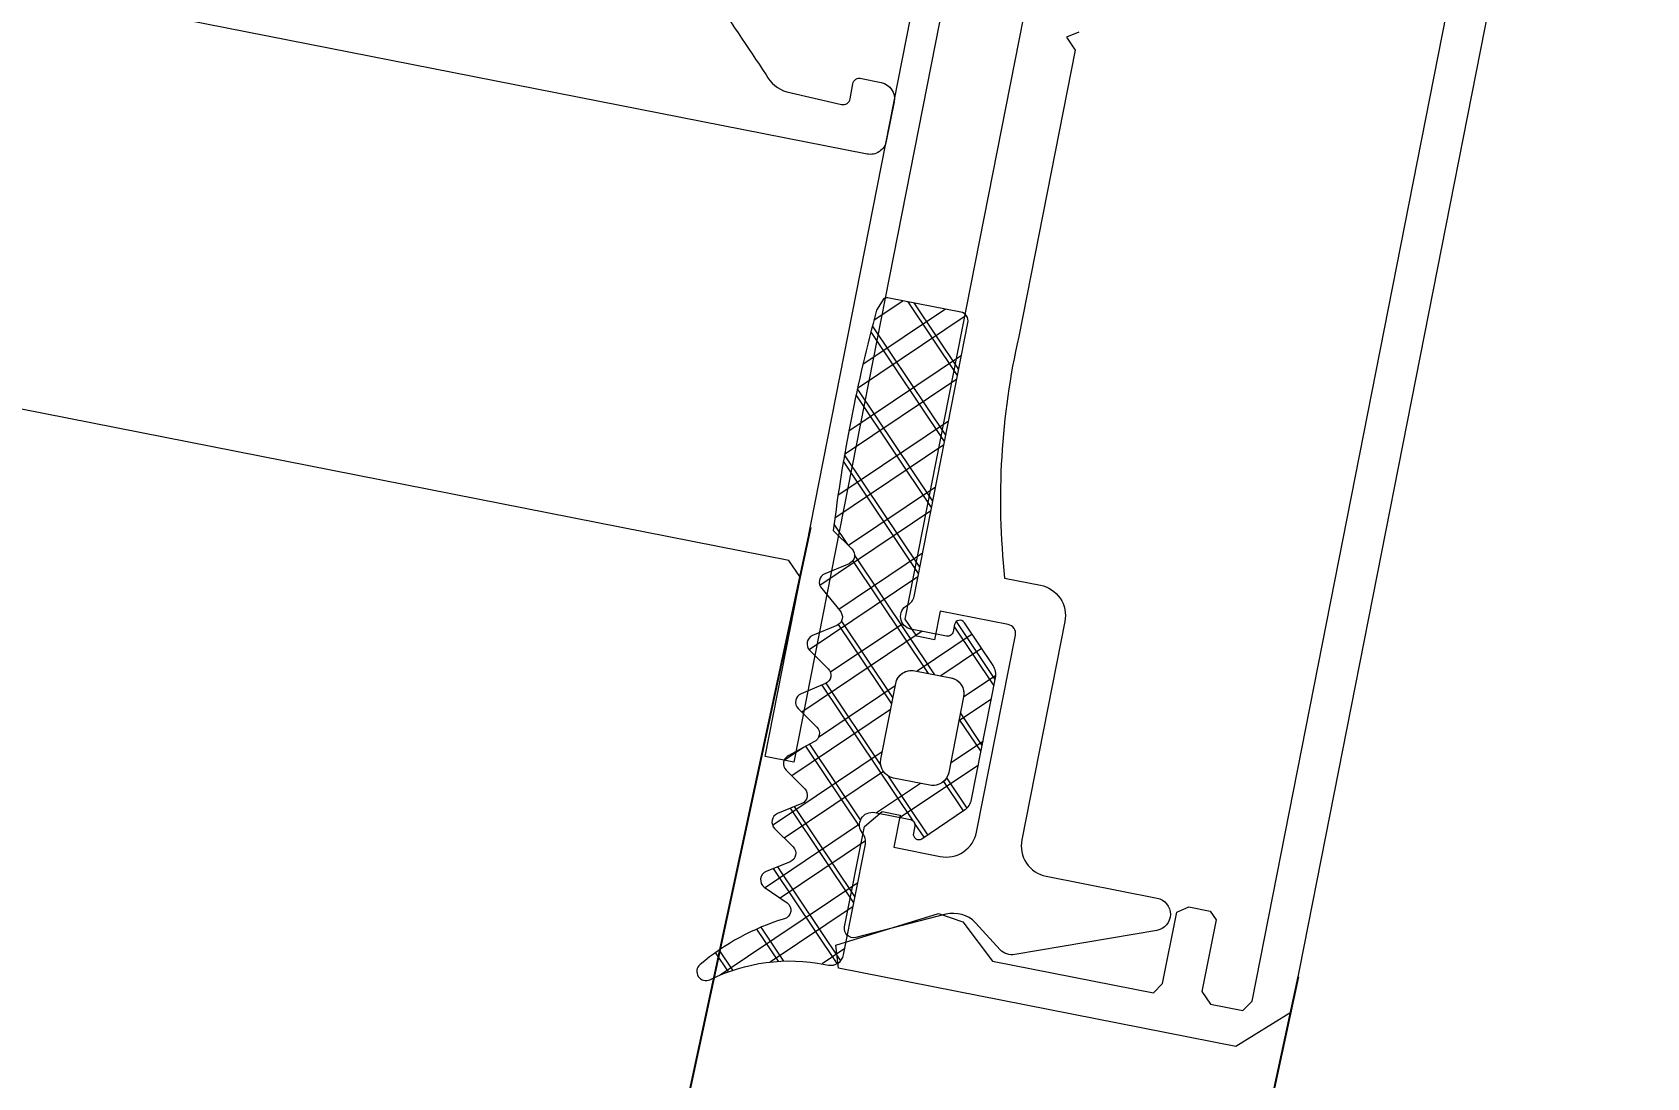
# Model space of a CAD drawing. Header units: millimetres. Extents: x -455656 to 9247092, y 0 to 412358.
# Drawn here: x -187573.6 to -187519.7, y 362430.7 to 362465.6 of the extents above; entities that cross this region are included whole.
import ezdxf
from ezdxf import colors
from ezdxf.entities.mleader import LeaderData, LeaderLine
from ezdxf.enums import TextEntityAlignment as Align
from ezdxf.math import Vec2, Vec3

# ---------------------------------------------------------------- set-up
doc = ezdxf.new("R2018")
doc.units = ezdxf.units.MM
doc.header["$MEASUREMENT"] = 0
doc.layers.get('0').update_dxf_attribs({"color": 250, "lineweight": 9})
doc.layers.add('АР_Названия помещений', color=124, linetype='Continuous', lineweight=5, plot=False)
for name, color, linetype, lineweight in [('АР_Номер помещения', 1, 'Continuous', 25), ('АР_Перегородки витражные', 152, 'Continuous', 13), ('АР_Помещения_площадь', 19, 'Continuous', 9), ('подлога', 250, 'Continuous', 9)]:
    doc.layers.add(name, color=color, linetype=linetype, lineweight=lineweight)
doc.layers.add('Тонкая', color=7, linetype='Continuous')
doc.styles.add('ISOCPEUR', font='isocpeur.ttf', dxfattribs={"width": 0.7})
doc.styles.get("Standard").update_dxf_attribs({"font": 'isocpeur.ttf'})

# ---------------------------------------------------------------- blocks, each defined once
blk = doc.blocks.new('*U46')
at = {"color": 7, "style": 'ISOCPEUR', "width": 0.7, "flags": 1}
blk.add_attdef('КАТЕГОРИЯ', (-499.1655280450395, -2092.186355050572), '', height=250, dxfattribs=at)
at = {"layer": 'АР_Номер помещения', "color": 7, "style": 'ISOCPEUR', "width": 0.7}
blk.add_attdef('НОМЕР_ПОМЕЩЕНИЯ', text='', height=300, dxfattribs=at).set_placement((1863.988617927502, -1562.210453371982), align=Align.MIDDLE_CENTER)
at = {"layer": 'АР_Помещения_площадь', "color": 7, "lineweight": 30, "width": 0.7, "flags": 104}
blk.add_attdef('ИМЯ_ПОМЕЩЕНИЯ', text='', height=100, dxfattribs=at).set_placement((157.6277002443094, 1217.141369806137), align=Align.MIDDLE_CENTER)
at = {"layer": 'АР_Помещения_площадь', "color": 7, "style": 'ISOCPEUR', "width": 0.7}
blk.add_attdef('ПЛОЩАДЬ_ПОМЕЩЕНИЯ', text='', height=200, dxfattribs=at).set_placement((747.4255466155696, -1961.323345677914), align=Align.MIDDLE_RIGHT)
blk = doc.blocks.new('*U47')
at = {"color": 7, "style": 'ISOCPEUR', "width": 0.7, "flags": 1}
blk.add_attdef('КАТЕГОРИЯ', (-499.1655280450395, -2092.186355050572), '', height=250, dxfattribs=at)
at = {"layer": 'АР_Номер помещения', "color": 7, "style": 'ISOCPEUR', "width": 0.7}
blk.add_attdef('НОМЕР_ПОМЕЩЕНИЯ', text='', height=300, dxfattribs=at).set_placement((751.6294781871511, 3747.195448254171), align=Align.MIDDLE_CENTER)
at = {"layer": 'АР_Помещения_площадь', "color": 7, "style": 'ISOCPEUR', "width": 0.7}
blk.add_attdef('ПЛОЩАДЬ_ПОМЕЩЕНИЯ', text='', height=200, dxfattribs=at).set_placement((3042.85155513354, 3182.383436574031), align=Align.MIDDLE_RIGHT)
at = {"layer": 'АР_Помещения_площадь', "color": 7, "lineweight": 30, "width": 0.7, "flags": 104}
blk.add_attdef('ИМЯ_ПОМЕЩЕНИЯ', text='', height=100, dxfattribs=at).set_placement((157.6277002443094, 1217.141369806137), align=Align.MIDDLE_CENTER)
blk = doc.blocks.new('*U51')
at = {"color": 7, "style": 'ISOCPEUR', "width": 0.7, "flags": 1}
blk.add_attdef('КАТЕГОРИЯ', (-499.1655280450395, -2092.186355050572), '', height=250, dxfattribs=at)
at = {"layer": 'АР_Номер помещения', "color": 7, "style": 'ISOCPEUR', "width": 0.7}
blk.add_attdef('НОМЕР_ПОМЕЩЕНИЯ', text='', height=300, dxfattribs=at).set_placement((-1642.594434048664, -5356.197366310289), align=Align.MIDDLE_CENTER)
at = {"layer": 'АР_Помещения_площадь', "color": 7, "lineweight": 30, "width": 0.7, "flags": 104}
blk.add_attdef('ИМЯ_ПОМЕЩЕНИЯ', text='', height=100, dxfattribs=at).set_placement((157.6277002443094, 1217.141369806137), align=Align.MIDDLE_CENTER)
at = {"layer": 'АР_Помещения_площадь', "color": 7, "style": 'ISOCPEUR', "width": 0.7}
blk.add_attdef('ПЛОЩАДЬ_ПОМЕЩЕНИЯ', text='', height=200, dxfattribs=at).set_placement((-601.1226209748311, -7540.792272120731), align=Align.MIDDLE_RIGHT)
blk = doc.blocks.new('_DotSmall')
at = {"color": 0, "linetype": 'ByBlock', "const_width": 0.5}
blk.add_lwpolyline([(-0.0625, 0, 1), (0.0625, 0, 1)], format="xyb", close=True, dxfattribs=at)
blk = doc.blocks.new('стойка витр.')
h = blk.add_hatch()
h.set_pattern_fill('ANSI37', scale=0.5, angle=-69.23283665521843)
h.set_pattern_definition([(335.7671633447816, (-69115.91679156918, 318510.7132420751), (0.6515825639889636, 1.447617495164233), []), (65.76716334478155, (-69115.91679156918, 318510.7132420751), (-1.447617495164233, 0.6515825639889636), [])])
edge = h.paths.add_edge_path()
edge.add_arc((-61.4231846681505, -46.18171078326122), 0.5487303657935584, 155.7657062155241, 200.7671633447816)
edge.add_line((-61.92355794899049, -45.95647403381008), (-61.2158101547102, -44.38418138318229))
edge.add_arc((-61.04906058835331, -44.45924160668073), 0.1828645893715156, 20.76716334478156, 155.7657062155241)
edge.add_line((-60.87807688978501, -44.39440310015198), (-60.79158864807687, -44.62247867199039))
edge.add_arc((-60.62063568932354, -44.55765182228788), 0.1828317201998032, 200.7671633447816, 290.7671633447816)
edge.add_line((-60.55580883962102, -44.72860478100483), (-59.41573388126562, -44.29627843504568))
edge.add_arc((-59.56703588945675, -43.89728440591716), 0.4267183308264255, -69.23283665521843, 72.29363907948373)
edge.add_arc((-59.30747769982554, -43.08429274379887), 0.4267017864716978, 200.7671633447816, 252.293639079486)
edge.add_line((-59.70645626049372, -43.23558888620755), (-63.00984306025202, -34.52432573194528))
edge.add_arc((-62.72490235927398, -34.41627373836673), 0.3047399585219917, 110.7671633447816, 200.7671633447816)
edge.add_line((-62.83295435277978, -34.13133303751965), (-60.55276270053582, -33.26666451912024))
edge.add_arc((-60.44481104638544, -33.55134061801073), 0.3044569814295733, 76.40287424864536, 110.7671633447816)
edge.add_line((-60.3732352333609, -33.25541671472456), (-60.07017099490622, -33.59351893464918))
edge.add_arc((-108.2133039044274, -55.86215009907028), 53.04387976268197, 16.71140087810911, 24.82292581145404)
edge.add_line((-57.40971669906867, -40.60932389061054), (-57.92081016927841, -41.32469074693654))
edge.add_arc((-57.67080742027611, -41.49902445886983), 0.304784542952794, 145.110888314415, 256.4234383751481)
edge.add_line((-57.74235391136608, -41.79529244099831), (-56.88543317024596, -41.99189640294935))
edge.add_arc((-56.95697966133594, -42.28816438507783), 0.304784542952794, -34.8891116855724, 76.4234383751481)
edge.add_line((-56.70697691233363, -42.46249809701112), (-57.17481998566655, -43.29191928954242))
edge.add_arc((-56.92481723669334, -43.46625300146843), 0.304784542952794, 145.1108883144276, 256.4234383751481)
edge.add_line((-56.99636372778332, -43.76252098359691), (-56.1394429866632, -43.95912494554796))
edge.add_arc((-56.21098947775317, -44.25539292764006), 0.3047845429175452, -34.88911168634446, 76.4234383742182)
edge.add_line((-55.96098672877997, -44.42972663955879), (-56.47208019898972, -45.14509349588479))
edge.add_arc((-56.22207744998741, -45.31942720781808), 0.304784542952794, 145.110888314415, 256.4234383752311)
edge.add_line((-56.29362394107739, -45.61569518994656), (-55.43668121195515, -45.81235713578644))
edge.add_arc((-55.50822770304512, -46.10862511790765), 0.3047845429466369, -34.88911168643649, 76.42343837776687)
edge.add_line((-55.25822495407192, -46.28295882984094), (-55.76931842428166, -46.99832568616694))
edge.add_arc((-55.51931567527936, -47.17265939811477), 0.3047845429466368, 145.1108883110316, 256.4234383751786)
edge.add_line((-55.59086216636933, -47.46892738023598), (-54.69071301640361, -47.77952769444528))
edge.add_arc((-54.76225950749358, -48.07579567657376), 0.304784542952794, -34.88911168566796, 76.42343837513553)
edge.add_line((-54.51225675849128, -48.25012938850705), (-55.0233282406989, -48.96555422872189))
edge.add_arc((-54.7733254917257, -49.13988794066245), 0.3047845429466368, 145.1108883109486, 256.4234383751578)
edge.add_line((-54.84487198281568, -49.43615592278366), (-53.98795124169555, -49.6327598847347))
edge.add_arc((-54.05949773284374, -49.92902786688501), 0.3047845429818857, -34.88911169317796, 76.42343837111807)
edge.add_line((-53.80949498384143, -50.10336157886923), (-54.32058845405118, -50.81872843519523))
edge.add_arc((-54.07058570504887, -50.99306214712851), 0.3047845429527939, 145.110888314415, 256.4234383750821)
edge.add_line((-54.14213219613885, -51.289330129257), (-53.29055360303028, -51.47184183257195))
edge.add_arc((-53.362076024001, -51.76811134383752), 0.3047803799531579, -43.67508993618791, 76.42790436632716)
edge.add_line((-53.141638296569, -51.97858292939782), (-53.80995652789716, -52.62318184232572))
edge.add_arc((-53.58948976171087, -52.83365406201483), 0.304801821276656, 136.3285933989482, 262.747126980386)
edge.add_arc((-54.63612651554286, -61.05759711530845), 7.985474883734515, 59.5860415328172, 82.74712698038475)
edge.add_arc((-50.74783774605021, -54.43386708250182), 0.3048115604497932, 253.2910110232634, 419.5860415328165)
edge.add_arc((-52.57053616183111, -60.50577614369104), 6.03477116777137, 73.29101102326332, 110.7671633447816)
edge.add_line((-54.71029190413537, -54.86308986830409), (-54.82445022999309, -54.90637969896488))
edge.add_arc((-54.97574411131791, -54.50740710097307), 0.4266954176128115, 200.7671633447816, 290.7671633447816)
edge.add_line((-55.37471671431558, -54.65870098416781), (-56.71485841512913, -51.12465313347639))
edge.add_arc((-56.31587985443184, -50.97335699107498), 0.4267017864716978, 149.2366398299847, 200.7671633447816)
edge.add_arc((-57.04912318740389, -50.53689152278093), 0.4266140358978636, -30.76336017001563, 40.01429570365114)
edge.add_arc((-57.04924751253566, -50.53686138928606), 0.4266898917694475, 40.00046259028549, 110.7671633447816)
edge.add_line((-57.20053943697712, -50.13789395169442), (-58.34061702035251, -50.57022129308461))
edge.add_arc((-58.27579017065, -50.74117425180884), 0.1828317201998032, 110.7671633447816, 200.7671633447816)
edge.add_line((-58.44674312937423, -50.80600110151136), (-58.36025488766609, -51.03407667334977))
edge.add_arc((-58.5312385862635, -51.09891517987853), 0.1828645893715156, 245.768620474039, 380.7671633447816)
edge.add_line((-58.60629032819998, -51.26566856380668), (-60.17861897521652, -50.55800074261788))
edge.add_arc((-59.95340767674497, -50.05761600615369), 0.5487303657759914, 200.7671633447816, 245.768620474038)
edge.add_line((-60.46648650063435, -50.25217996134597), (-61.93626349206897, -46.37627473846078))
edge = h.paths.add_edge_path(flags=16)
edge.add_arc((-59.3589242202288, -49.0410722918532), 0.5414973949664272, 200.7671633447816, 290.7671633447816)
edge.add_line((-60.77816753828665, -46.82561758724478), (-59.8652400081919, -49.23307164497237))
edge.add_arc((-60.27185175029445, -46.63361823412561), 0.5414973949664272, 110.7671633447816, 200.7671633447816)
edge.add_line((-59.31039323387085, -45.68990118378861), (-60.46385110344272, -46.12730244614795))
edge.add_arc((-59.11839388072258, -46.19621697176626), 0.5414973949664272, 20.76716334478156, 110.7671633447816)
edge.add_line((-57.69915056266473, -48.4116716763674), (-58.61207809275948, -46.00421761863981))
edge.add_arc((-58.20546635065693, -48.60367102949385), 0.5414973949664272, -69.23283665521843, 20.76716334478156)
edge.add_line((-59.16692486710963, -49.54738807983085), (-58.01346699753776, -49.10998681747151))
at = {"lineweight": 0, "ltscale": 100, "transparency": 33554687}
for points in [[(-91.4479567084054, -1.960141251613095), (-69.79711318280897, -59.05493725829001), (-67.79633972485317, -59.86096016635565), (-55.14222276612418, -55.06240889040782), (-55.17360051473952, -54.29197395897063), (-58.74284135404741, -53.81994964957266), (-59.49761640312499, -54.23655585793313), (-60.24856024209294, -55.69488708899735), (-65.37859903858043, -57.64024244590109), (-65.73629895772319, -57.38465222291416), (-66.6008891230158, -55.10466719327087), (-67.02936398953898, -55.00637070929224), (-67.71337109521846, -55.26575215648336), (-67.85490698204376, -55.58020167878567), (-66.99031681675115, -57.86018670842168), (-67.20262765098596, -58.33192996972502), (-68.22862381348386, -58.72099664351117), (-68.58632373265573, -58.46540642052423), (-90.15068845250062, -1.598661102303595)], [(-56.0608929025766, -41.98018508909445), (-55.7778211288678, -41.3512860444971), (-17.47126860445132, -26.8251079561378), (-16.84236955983215, -27.10817972981749), (-16.28037825660431, -28.59019029343472)]]:
    blk.add_lwpolyline(points, dxfattribs=at)
for points in [[(-68.2828855071275, -25.56749207813118), (-67.85441064060433, -25.66578856210981), (-68.06674346281216, -26.13747383952432), (-64.60831683766446, -35.257587909633, -0.08279896819570452), (-62.79196445917478, -43.13942544953898), (-63.93198596592993, -43.57173152618634, 0.4143260923033303), (-64.53356650879141, -44.90831919242919), (-61.89652362803463, -51.86238660132221, -0.4143260923197836), (-62.49810417322442, -53.19897426147509), (-66.03213605380733, -54.539109906269, 0.8270430078467679), (-65.84594417811604, -55.60071914693981), (-61.02268547978019, -55.59720897083025, 0.2496293600316565), (-60.5639567229955, -55.36182965500484), (-59.91132736596046, -54.3320132763838, -0.2673491356416615), (-58.97583718542592, -53.89078178507043), (-55.8782996214868, -54.15051325823879, 0.5512236456822476), (-55.5684323037276, -53.73866745794658), (-56.77889371593483, -50.54659564225585), (-57.45105016132584, -50.14953851031169), (-58.02103192274808, -50.36568055463431), (-57.63195425496087, -51.39170570910937), (-59.11396481856355, -51.95369701235177, -0.4143260923197838), (-60.45053247085889, -51.35207201584126), (-62.82818291042349, -45.08204070453939, -0.414362099391309), (-62.65124893639586, -44.68894855178223), (-60.48523126714281, -43.867575801356), (-60.13938200823031, -44.77960460352188), (-59.56940024680807, -44.56346255919925), (-59.28629948117305, -43.93455252060812), (-73.55412178576807, -6.30930235532287)], [(-33.2204523376422, -7.186144611914642), (-64.21182667926769, -18.93829823563283, 0.4143255057077639), (-64.53033920991584, -19.64587643784762), (-64.05480472955969, -20.89989428329136, 0.410627156480438), (-63.35370618529851, -21.2207818566676), (-62.72021259606117, -20.98055557451153, 0.4925517741577297), (-62.57218080674647, -20.68314875576471), (-62.75156135272118, -20.21010964907327, -0.4411110715409258), (-62.61002546586678, -19.89566012677096), (-60.83807044223067, -19.28752400128724, -0.2080566110632873), (-59.94503853938659, -19.40384657128016, -1.575399656426527e-05), (-56.87977393603069, -20.78551547546522, -0.4398191101055806), (-56.36006749374792, -22.15601788895583, -1.575399656426528e-05), (-57.73845635901671, -25.2227588602982, -0.2080566110632873), (-58.32981322327396, -25.9019745689875), (-60.05946139091975, -26.62167684709857, -0.4411110715409258), (-60.37391091321479, -26.48014096025872), (-60.5532914591895, -26.00710185356729, 0.4925517741577297), (-60.86130306290579, -25.88263065828505), (-61.49479665214312, -26.12285694043385, 0.410627156480438), (-61.80683951149695, -26.82793655114801), (-61.3313050311408, -28.08195439658448, 0.4143255057077639), (-60.62370682114852, -28.40042247599195), (-29.6323624739598, -16.64818975485105, 0.5239329190821609)]]:
    blk.add_lwpolyline(points, format="xyb", dxfattribs=at)
blk.add_lwpolyline([(-72.91737339223619, -0.2793946658493951), (-54.81141330953687, -48.02608389785019), (-53.89938450735644, -47.68023463893769), (-72.00534459005576, 0.06645459306309931)], close=True)
at = {"color": 7, "lineweight": 0, "ltscale": 100, "transparency": 33554687}
blk.add_lwpolyline([(-53.29055360303028, -51.47184183257923, -0.5779496213016146), (-53.141638296569, -51.97858292939782), (-53.80995652789716, -52.62318184232572, 0.615333828900983), (-53.62795459362678, -53.13601908472629, -0.1014034095220688), (-50.59355139863328, -54.17098724229436, -0.8870851218243345), (-50.83548992767464, -54.72580403192842, 0.1649969122064492), (-54.71037595931557, -54.86312174275372), (-54.82437231158838, -54.90635015161388, -0.4143043114941015), (-55.37473404189222, -54.65865529014263), (-56.71485869266326, -51.12465240150777, -0.2286961432583318), (-56.6825516007957, -50.75512261017138, 0.3190489133936659), (-56.72238630641368, -50.26258777469775, 0.3190018552396916), (-57.20057019143132, -50.1379056140504), (-58.34056270623114, -50.57020069668943, 0.4143996870833266), (-58.44672253300087, -50.80605541561818), (-58.36026571528055, -51.03404812018562, -0.6683385997492722), (-58.60634048073553, -51.26564599134144), (-60.17864607612137, -50.55798854513705, -0.1988829373258806), (-60.46647005763953, -50.25222332264093), (-61.93627993503469, -46.37623137718037, -0.1988829373551211), (-61.92357014780282, -45.95650113405281), (-61.21583272970747, -44.38423153456097, -0.6683385997492723), (-60.87806606217055, -44.39443165331613), (-60.79160924445023, -44.62242435788357, 0.4143996870833266), (-60.55575452549965, -44.72858418460964), (-59.41576201069984, -44.29628910197061, 0.7102015621310012), (-59.43724861560622, -43.49078250258754, -0.2286961432583318), (-59.70645598293049, -43.23558961817616), (-63.00981577733182, -34.52439767894975, -0.414362099440266), (-62.83288180333329, -34.13130552614166), (-60.55286778177833, -33.26670436685527, -0.1511707915363169), (-60.3732352333609, -33.25541671472456), (-60.07017099493532, -33.59351893464918, -0.03540799054371244), (-57.40971669906867, -40.60932389061054), (-57.92081016927841, -41.32469074693654, 0.527867958552825), (-57.74235391136608, -41.79529244099831), (-56.88543317024596, -41.99189640294935, -0.5278679585528249), (-56.70697691233363, -42.46249809701112), (-57.17481998566655, -43.29191928953514, 0.527867958552825), (-56.99636372778332, -43.76252098359691), (-56.1394429866632, -43.95912494554796, -0.5278679585528249), (-55.96098672877997, -44.42972663955879), (-56.47208019898972, -45.14509349588479, 0.527867958552825), (-56.29362394107739, -45.61569518994656), (-55.43668121195515, -45.81235713578644, -0.5278679585717272), (-55.25822495407192, -46.28295882984094), (-55.76931842428166, -46.99832568616694, 0.5278679585717273), (-55.59086216636933, -47.46892738023598), (-54.69071301640361, -47.77952769444528, -0.5278679585528249), (-54.51225675849128, -48.25012938850705), (-55.02332824072801, -48.96555422872189, 0.5278679585717273), (-54.84487198281568, -49.43615592278366), (-53.98795124169555, -49.6327598847347, -0.5278679585717272), (-53.80949498384143, -50.10336157886923), (-54.32058845405118, -50.81872843519523, 0.5278679585528251), (-54.14213219613885, -51.289330129257)], format="xyb", close=True, dxfattribs=at)
at = {"color": 7}
blk.add_lwpolyline([(-57.69915056266473, -48.4116716763674), (-58.61207809275948, -46.00421761863981, 0.414213562373095), (-59.31039323387085, -45.68990118378861), (-60.46385110341362, -46.12730244614795, 0.414213562373095), (-60.77816753828665, -46.82561758724478), (-59.8652400081919, -49.23307164497237, 0.414213562373095), (-59.16692486710963, -49.54738807983085), (-58.01346699753776, -49.10998681747151, 0.414213562373095)], format="xyb", close=True, dxfattribs=at)
blk = doc.blocks.new('A$Cf7573d2c')
h = blk.add_hatch()
h.set_pattern_fill('ANSI37', color=5, scale=0.4999999999999999, angle=11.05056813833426)
h.set_pattern_definition([(56.05056813833426, (-325577.4095054723, -14427.83152940594), (-1.316880116997287, 0.8865568269756945), []), (146.0505681383342, (-325577.4095054723, -14427.83152940594), (-0.8865568269756945, -1.316880116997287), [])])
edge = h.paths.add_edge_path()
edge.add_arc((64.33111110969912, -128.3498075153038), 0.5487303657935583, 236.0491110090769, 281.0505681383343)
edge.add_line((64.02465502882842, -128.8049884507491), (62.5943675476592, -127.8420300712169))
edge.add_arc((62.6964941410115, -127.6903408693615), 0.1828645893715156, 101.0505681383343, 236.0491110090769)
edge.add_line((62.66144351905677, -127.5108668851608), (62.90084430354182, -127.464112775182))
edge.add_arc((62.86579998303205, -127.2846710572048), 0.1828317201998032, 281.0505681383343, 371.0505681383343)
edge.add_line((63.04524170095101, -127.2496267367242), (62.81153324386105, -126.0529407557042))
edge.add_arc((62.39272695605177, -126.1347321136127), 0.4267183308264255, 11.05056813833426, 152.5770438730364)
edge.add_arc((61.63520486350171, -125.741684818975), 0.4267017864716978, 281.0505681383343, 332.5770438730386)
edge.add_line((61.71699305053335, -126.1604748702666), (52.57316753512714, -127.9462310226809))
edge.add_arc((52.51475641829893, -127.6471414410917), 0.3047399585219916, 191.0505681383343, 281.0505681383343)
edge.add_line((52.21566683682613, -127.7055525578762), (51.74824136705138, -125.3121367879066))
edge.add_arc((52.04705320764333, -125.2537799129059), 0.3044569814295733, 156.6862790421981, 191.0505681383343)
edge.add_line((51.76745464210398, -125.1332863625867), (52.15185628761537, -124.8916328529886))
edge.add_arc((65.97568449180108, -176.1025199187134), 53.04387976268197, 96.9948056716618, 105.1063306050067)
edge.add_line((59.51603473455179, -123.4534353560011), (60.13487965066452, -124.0779329494544))
edge.add_arc((60.34890666254796, -123.8609397333348), 0.3047845429527939, 225.3942931079677, 336.7068431687009)
edge.add_line((60.62884931976441, -123.9814624542196), (60.96725961333141, -123.1700163699861))
edge.add_arc((61.24720227066427, -123.2905390908709), 0.3047845429527939, 45.39429310798031, 156.7068431687008)
edge.add_line((61.4612292824313, -123.0735458747513), (62.19979196286295, -123.6746630204871))
edge.add_arc((62.41381897474639, -123.4576698043966), 0.3047845429527939, 225.3942931079802, 336.7068431687009)
edge.add_line((62.69376163207926, -123.5781925252813), (63.03217192564625, -122.7667464410479))
edge.add_arc((63.3121145828627, -122.8872691619326), 0.3047845429175451, 45.39429310720823, 156.7068431677709)
edge.add_line((63.52614159462973, -122.6702759458421), (64.14498651074246, -123.2947735392954))
edge.add_arc((64.3590135226259, -123.0777803231613), 0.3047845429527939, 225.3942931079677, 336.7068431687838)
edge.add_line((64.63895617984235, -123.1983030440606), (64.97742733650375, -122.3868450734735))
edge.add_arc((65.25736999383662, -122.5073677943583), 0.3047845429466368, 45.39429310711621, 156.7068431713195)
edge.add_line((65.47139700560365, -122.2903745782678), (66.09024192171637, -122.9148721717211))
edge.add_arc((66.30426893359981, -122.6978789555869), 0.3047845429466368, 225.3942931045843, 336.7068431687313)
edge.add_line((66.58421159081627, -122.8184016764717), (67.04227878560778, -121.9835870309034))
edge.add_arc((67.32222144294064, -122.1041097518028), 0.3047845429527939, 45.39429310788474, 156.7068431686882)
edge.add_line((67.53624845470767, -121.8871165356832), (68.1551542339148, -122.5116022427828))
edge.add_arc((68.36918124579825, -122.2946090266778), 0.3047845429466368, 225.3942931045013, 336.7068431687105)
edge.add_line((68.6491239030147, -122.4151317475626), (68.98753419658169, -121.6036856633291))
edge.add_arc((69.26747685391456, -121.7242083842866), 0.3047845429818856, 45.39429310037474, 156.7068431646707)
edge.add_line((69.481503865798, -121.507215168167), (70.10034878191072, -122.1317127616203))
edge.add_arc((70.31437579367775, -121.9147195455007), 0.3047845429527939, 225.3942931079677, 336.7068431686348)
edge.add_line((70.59431845101062, -122.0352422663855), (70.91793702426367, -121.2266832759051))
edge.add_arc((71.19788525125477, -121.3471825300367), 0.3047803799531579, 36.60831485736478, 156.7113091598798)
edge.add_line((71.44254189264029, -121.1654293792235), (71.96509846893605, -121.932952435207))
edge.add_arc((72.20976063632406, -121.751170769232), 0.3048018212766559, 216.6119981925009, 343.0305317739388)
edge.add_arc((80.13908216857817, -124.1707880690083), 7.985474883734514, 139.8694463263699, 163.0305317739375)
edge.add_arc((74.26661746005993, -119.2203590623394), 0.3048115604497932, 333.5744158168162, 499.8694463263692)
edge.add_arc((79.9437970238505, -122.0416958666174), 6.034771167771369, 153.574415816816, 191.0505681383343)
edge.add_line((74.02092018874828, -123.1984123558068), (74.04432195366826, -123.3182392734743))
edge.add_arc((73.62553816125728, -123.4000262381305), 0.4266954176128115, 281.0505681383343, 371.0505681383343)
edge.add_line((73.70732512685936, -123.8188100359112), (69.99779226840474, -124.5432684273837))
edge.add_arc((69.9160040813731, -124.1244783760631), 0.4267017864716978, 229.5200446235374, 281.0505681383343)
edge.add_arc((69.36204682325479, -124.7735386556014), 0.4266140358978635, 49.52004462353707, 120.2977004972038)
edge.add_arc((69.36199613905046, -124.7736561114725), 0.4266898917694475, 120.2838673838382, 191.0505681383343)
edge.add_line((68.94321776321158, -124.8554420182627), (69.17692675837316, -126.0521307546442))
edge.add_arc((69.35636847629212, -126.0170864341635), 0.1828317201998032, 191.0505681383343, 281.0505681383343)
edge.add_line((69.39141279680189, -126.1965281521116), (69.63081358128693, -126.1497740421328))
edge.add_arc((69.66586420335807, -126.3292480263626), 0.1828645893715156, 326.0520252675917, 461.0505681383343)
edge.add_line((69.81755859940313, -126.4313669041439), (68.85467297048308, -127.8617033627816))
edge.add_arc((68.39947644830681, -127.5552704343863), 0.5487303657759913, 281.0505681383343, 326.0520252675907)
edge.add_line((68.50465449760668, -128.093826457567), (64.43628915899899, -128.8883635385282))
edge = h.paths.add_edge_path(flags=16)
edge.add_arc((67.49784930306487, -126.7977480293048), 0.5414973949664271, 281.0505681383343, 371.0505681383343)
edge.add_line((65.07464351388626, -127.8227186860313), (67.60164097114466, -127.3292051944445))
edge.add_arc((64.97085184580646, -127.2912615208479), 0.5414973949664271, 191.0505681383343, 281.0505681383343)
edge.add_line((64.20294280792587, -126.1843197611743), (64.43939468066674, -127.3950531889132))
edge.add_arc((64.73439997306559, -126.080528093109), 0.5414973949664271, 101.0505681383343, 191.0505681383343)
edge.add_line((67.1576057622442, -125.0555574363825), (64.6306083049858, -125.5490709279693))
edge.add_arc((67.261397430324, -125.5870146015659), 0.5414973949664271, 11.05056813833426, 101.0505681383343)
edge.add_line((68.0293064682046, -126.6939563612686), (67.79285459546372, -125.4832229335298))
at = {"color": 5, "lineweight": 0, "ltscale": 100, "transparency": 33554687}
for points in [[(61.09487798134796, -122.3553278650652), (60.52277613105252, -121.9701745055936), (52.67016501864418, -81.76148993524839), (53.05531837814488, -81.18938808498206), (54.61091895704158, -80.88558490110154)], [(15.67648944130633, -150.4803732157889), (75.60635762184393, -138.7762860547809), (76.73849811567925, -136.9402508533822), (74.14448082877789, -123.6577870507317), (73.37980229884852, -123.5586846164078), (72.31215118651744, -126.997057519402), (72.59539396036416, -127.8113176980987), (73.90606443420984, -128.7976186348387), (74.95769129716791, -134.1823922103358), (74.64539685309865, -134.4918235831428), (72.25219796574675, -134.9592066964542), (72.08299579052255, -135.3649449543445), (72.2232131017372, -136.0829167931952), (72.50926402688492, -136.2754934729019), (74.90246291435324, -135.8081103595905), (75.33160610822961, -136.0969939244096), (75.5419291035505, -137.1739364668611), (75.22963465948123, -137.4833678396972), (15.53914114448708, -149.1407059916237)]]:
    blk.add_lwpolyline(points, dxfattribs=at)
for points in [[(30.65486346394755, -93.97018220560858), (37.00786279537715, -126.5004419321049, 0.4143255057077639), (37.65153361205012, -126.9338067024219), (38.9678203741787, -126.676740644034, 0.410627156480438), (39.4024325129576, -126.0398573796992), (39.2725701663876, -125.3749073325598, 0.4925517741577297), (39.00441380601842, -125.1788043166307), (38.50788569322322, -125.2757744666596, -0.4411110715409258), (38.22183476819191, -125.0831977869093), (37.92148406605702, -123.2340240231424, -0.2080566110632873), (38.18685929093044, -122.3734353235923, -1.575399656426527e-05), (40.06604728137609, -119.585334079733, -0.4398191101055806), (41.50460271420889, -119.3043893908471, -1.575399656426528e-05), (44.29471273510717, -121.1805935695593, -0.2080566110632873), (44.86437866126653, -121.8781017433357), (45.2818353921175, -123.7044051219855, -0.4411110715409258), (45.08925871236715, -123.9904560471041), (44.59273059957195, -124.087426197133, 0.4925517741577297), (44.41806037095375, -124.3700116491673), (44.54792271752376, -125.0349616963067, 0.410627156480438), (45.19022270385176, -125.4615279057325), (46.50650946598034, -125.2044618473301, 0.4143255057077639), (46.93983379960991, -124.5607638076181), (40.58675144321751, -92.03052029560786, 0.5239329190821609)], [(42.85486593982205, -131.6319412461453), (43.02406811504625, -131.226202988255), (43.45315044582821, -131.5150984393986), (53.02612858463544, -129.6455303270777, -0.08279896819570452), (61.10145286098123, -129.1854903290514), (61.33515036082827, -130.3821202042891, 0.4143260923033303), (62.55103249812964, -131.2006532625819), (69.85040778759867, -129.7751115885476, -0.4143260923197836), (71.0662899184972, -130.5936446481064), (71.79074503609445, -134.3031607434823, 0.8270430078467679), (72.86854960559867, -134.2988128241996), (73.67913465679158, -129.5441531447577, 0.2496293600316565), (73.52455383271445, -129.0522789093666), (72.619657991454, -128.2352046362066, -0.2673491356416615), (72.34264336677734, -127.2386656231538), (73.12143540277611, -124.2293995393848, 0.5512236456822476), (72.76779550150968, -123.854468161604), (69.41721967817284, -124.5088235384173), (68.91241536068264, -125.1043243815511), (69.02925816737115, -125.7026088876155), (70.1062311414862, -125.4922799491178), (70.41003432532307, -127.047880528, -0.4143260923197838), (69.5914608289022, -128.2637354356993), (63.01008780975826, -129.5490538552986, -0.414362099391309), (62.65249671973288, -129.3083139872324), (62.20847622456495, -127.0347415695287), (63.16579229745548, -126.8477811923949), (63.04894949065056, -126.2494966863305), (62.47684169723652, -125.8643128953117), (22.98328991362359, -133.5772611531283)]]:
    blk.add_lwpolyline(points, format="xyb", dxfattribs=at)
blk.add_lwpolyline([(70.91793702438008, -121.2266832759051, -0.5779496213016146), (71.44254189264029, -121.1654293792235), (71.96509846893605, -121.932952435207, 0.615333828900983), (72.50129622267559, -121.8401154269523, -0.1014034095220688), (74.03354838804808, -119.0239184986858, -0.8870851218243345), (74.53957297909074, -119.3560254621116, 0.1649969122064492), (74.02093741961289, -123.1985005847819), (74.04430598090403, -123.3181574859918, -0.4143043114941015), (73.70727716386318, -123.8188194029062), (69.99779150006361, -124.5432685773994, -0.2286961432583318), (69.6390153770335, -124.4490575993696, 0.3190489133936659), (69.14682304044254, -124.4051933571318, 0.3190018552396916), (68.94322406768333, -124.8554742998385), (69.17691562429536, -126.052073743529, 0.4143996870833266), (69.39146980794612, -126.1965170180483), (69.63078361039516, -126.1497798953642, -0.6683385997492722), (69.81752788624726, -126.4314125275559), (68.85465637396555, -127.8617280162871, -0.1988829373258806), (68.5047000120394, -128.0938175687479), (64.43624364468269, -128.8883724273182, -0.1988829373551211), (64.02467968140263, -128.8050050484017), (62.59441316942684, -127.8420607866574, -0.6683385997492723), (62.66147348994855, -127.5108610319294), (62.90078729239758, -127.4641239092452, 0.4143996870833266), (63.04523056687322, -127.249569725609), (62.81153901026119, -126.0529702819185, 0.7102015621310012), (62.0139613050269, -125.9381993797433, -0.2286961432583318), (61.71699381875806, -126.1604747202218), (52.57324305467773, -127.9462162739947, -0.414362099440266), (52.21565196465235, -127.7054764059576), (51.74826290807687, -125.3122470870148, -0.1511707915363169), (51.76745464210398, -125.1332863625867), (52.15185628749896, -124.8916328530177, -0.03540799054371244), (59.51603473455179, -123.4534353560011), (60.13487965066452, -124.0779329494544, 0.527867958552825), (60.62884931976441, -123.9814624542196), (60.96725961333141, -123.1700163699861, -0.5278679585528249), (61.4612292824313, -123.0735458747513), (62.19979196297936, -123.6746630204871, 0.527867958552825), (62.69376163207926, -123.5781925252813), (63.03217192564625, -122.7667464410479, -0.5278679585528249), (63.52614159462973, -122.6702759458421), (64.14498651074246, -123.2947735392809, 0.527867958552825), (64.63895617984235, -123.1983030440606), (64.97742733662017, -122.3868450734735, -0.5278679585717272), (65.47139700560365, -122.2903745782678), (66.09024192171637, -122.9148721717065, 0.5278679585717273), (66.58421159081627, -122.8184016764717), (67.04227878560778, -121.9835870309034, -0.5278679585528249), (67.53624845470767, -121.8871165356832), (68.1551542339148, -122.5116022427974, 0.5278679585717273), (68.6491239030147, -122.4151317475626), (68.98753419658169, -121.6036856633291, -0.5278679585717272), (69.481503865798, -121.507215168167), (70.10034878191072, -122.1317127616203, 0.5278679585528251), (70.59431845101062, -122.0352422663855)], format="xyb", close=True, dxfattribs=at)
at = {"color": 5}
blk.add_lwpolyline([(17.14735063223634, -131.9319502510043), (67.26492687151767, -122.1441683250596), (67.07796649448574, -121.1868522522418), (16.96039025508799, -130.9746341781865)], close=True, dxfattribs=at)
blk.add_lwpolyline([(67.1576057622442, -125.0555574363825), (64.6306083049858, -125.5490709279693, 0.414213562373095), (64.20294280792587, -126.1843197611743), (64.43939468066674, -127.395053188884, 0.414213562373095), (65.07464351388626, -127.8227186860313), (67.60164097114466, -127.3292051944445, 0.414213562373095), (68.0293064682046, -126.6939563612686), (67.79285459546372, -125.4832229335298, 0.414213562373095)], format="xyb", close=True, dxfattribs=at)
at = {"layer": 'АР_Перегородки витражные', "rotation": 80.28340479355269}
blk.add_blockref('стойка витр.', (29.17858439369593, -60.01344902928395), dxfattribs=at)
blk = doc.blocks.new('A$Cec9b444d')
at = {"layer": 'Тонкая', "color": 5, "ltscale": 100}
for p, q in [((6249.996248184336, 163.0875425020206), (6686.304259584493, 2190.900488320234)), ((6269.353761782233, 163.5757561542906), (6702.606638882945, 2175.883082539293))]:
    blk.add_line(p, q, dxfattribs=at)
at = {"color": 241, "ltscale": 100, "true_color": 0xf7abae, "xscale": -1, "rotation": 89.90413134762046}
blk.add_blockref('A$Cf7573d2c', (6563.698240449916, 2250.519506825216), dxfattribs=at)

msp = doc.modelspace()

# ---------------------------------------------------------------- hatches: boundary and pattern name
at = {"layer": 'подлога', "ltscale": 100}
h = msp.add_hatch(dxfattribs=at)
h.set_pattern_fill('ANSI32', color=256, scale=500)
h.set_pattern_definition([(45, (-1163613.565164257, 412084.3594320829), (-132.5825214724777, 132.5825214724777), []), (45, (-1163525.176816757, 412084.3594320829), (-132.5825214724777, 132.5825214724777), [])])
edge = h.paths.add_edge_path()
edge.add_line((-187128.9151109827, 363508.1824583481), (-187998.915110983, 363508.1824583513))
edge.add_arc((-1342166.519582912, 363038.1824574551), 1154167.700168599, -0.023331979451882034, 0.02333197954061461, ccw=False)
edge.add_line((-187998.9151109822, 362568.1824583457), (-187514.5558780206, 362568.1824583331))
edge.add_line((-187514.5558780206, 362568.1824583331), (-187514.5558780202, 362868.1824583402))
edge.add_line((-187514.5558780202, 362868.1824583402), (-187128.9151109827, 362868.1824583524))
edge.add_line((-187128.9151109827, 362868.1824583525), (-187128.9151109827, 363508.1824583481))

# ---------------------------------------------------------------- linework, layer by layer
at = {"layer": 'подлога', "lineweight": 18, "ltscale": 100}
msp.add_arc((-197116.3547424845, 363142.0892881857), 9778.654617052323, 272.5925479651825, 356.6353913737208, dxfattribs=at)

# ---------------------------------------------------------------- block references
at = {"layer": 'подлога'}
ref = msp.add_blockref('*U51', (-202889.5229730754, 374534.5467561614), dxfattribs=at)
lines = msp.add_mtext('\\W0.8000;Обеденный зал', dxfattribs={"layer": 'АР_Названия помещений', "insert": (-204415.9055037759, 368270.4750382737), "char_height": 3070.489020929468, "width": 926.9399707174232, "attachment_point": 1})
ref.add_attrib('ИМЯ_ПОМЕЩЕНИЯ', '', (-204415.9055037759, 368270.4750382737), dxfattribs={"flags": 104}).embed_mtext(lines)
ref = msp.add_blockref('*U47', (-197579.2190586416, 363322.3045517458), dxfattribs=at)
lines = msp.add_mtext('\\W0.8000;С/у для мальчиков', dxfattribs={"layer": 'АР_Названия помещений', "insert": (-195471.8410850251, 367108.5), "char_height": 1591.213812201546, "width": 1145.825793036325, "attachment_point": 1})
ref.add_attrib('ИМЯ_ПОМЕЩЕНИЯ', '', (-195471.8410850251, 367108.5), dxfattribs={"flags": 104}).embed_mtext(lines)
ref = msp.add_blockref('*U46', (-192981.1930760026, 368466.0113339978), dxfattribs=at)
lines = msp.add_mtext('\\W0.8000;С/у для девочек', dxfattribs={"layer": 'АР_Названия помещений', "insert": (-193303.7153017967, 366968.8613851286), "char_height": 1591.213812201546, "width": 1145.825793036325, "attachment_point": 1})
ref.add_attrib('ИМЯ_ПОМЕЩЕНИЯ', '', (-193303.7153017967, 366968.8613851286), dxfattribs={"flags": 104}).embed_mtext(lines)
at = {"layer": 'подлога', "ltscale": 100}
msp.add_blockref('A$Cec9b444d', (-194233.915110983, 360258.1824583525), dxfattribs=at)

# ---------------------------------------------------------------- leaders
at = {"layer": 'подлога'}
ml = msp.add_multileader_mtext('Standard', dxfattribs=at)
ml.set_content('%%P0,000', color=256, style='ISOCPEUR')
ml.set_leader_properties(color=256, linetype='Continuous', lineweight=-1)
ml.set_arrow_properties(name='DOTSMALL')
ml.build(insert=Vec2(0, 0))
ml.multileader.update_dxf_attribs({"has_text_frame": 1, "text_left_attachment_type": 4, "text_right_attachment_type": 4, "dogleg_length": 100, "arrow_head_size": 180})
ctx = ml.context
ctx.base_point, ctx.char_height, ctx.arrow_head_size, ctx.landing_gap_size, ctx.plane_origin = Vec3(-188172.5124386176, 379810.4333137182), 250, 180, 50, Vec3(-190605.4279969083, 378243.4244088862)
ctx.left_attachment, ctx.right_attachment = 4, 4
notes = []
notes.append((ctx, [(0, (0, 0, 0), (0, 0), (1, 0), 1, [])]))
ctx.mtext.insert, ctx.mtext.width, ctx.mtext.line_spacing_style, ctx.mtext.flow_direction = Vec3(-188122.5124386176, 380143.7666470516), 852.6970314602484, 2, 5
ml = msp.add_multileader_mtext('Standard', dxfattribs=at)
ml.set_content('%%P0,000', color=256, style='ISOCPEUR')
ml.set_leader_properties(color=256, linetype='Continuous', lineweight=-1)
ml.set_arrow_properties(name='DOTSMALL')
ml.build(insert=Vec2(0, 0))
ml.multileader.update_dxf_attribs({"has_text_frame": 1, "text_left_attachment_type": 4, "text_right_attachment_type": 4, "dogleg_length": 100, "arrow_head_size": 180})
ctx = ml.context
ctx.base_point, ctx.char_height, ctx.arrow_head_size, ctx.landing_gap_size, ctx.plane_origin = Vec3(-195756.5539536524, 376141.3249865544, -0.1595442850443263), 250, 180, 50, Vec3(-198827.6356693176, 374551.7764455227, -0.1595442850443263)
ctx.left_attachment, ctx.right_attachment = 4, 4
notes.append((ctx, [(0, (0, 0, 0), (0, 0), (1, 0), 1, [])]))
ctx.mtext.insert, ctx.mtext.width, ctx.mtext.line_spacing_style, ctx.mtext.flow_direction = Vec3(-195706.5539536524, 376474.6583198878, -0.1595442850443263), 852.6970314602484, 2, 5
ml = msp.add_multileader_mtext('Standard', dxfattribs=at)
ml.set_content('{\\W0.8;-2,250}', color=256, style='ISOCPEUR')
ml.set_leader_properties(color=256, linetype='Continuous', lineweight=-1)
ml.set_arrow_properties(name='DOTSMALL')
ml.build(insert=Vec2(0, 0))
ml.multileader.update_dxf_attribs({"has_text_frame": 1, "text_left_attachment_type": 4, "text_right_attachment_type": 4, "dogleg_length": 100, "arrow_head_size": 180})
ctx = ml.context
ctx.base_point, ctx.char_height, ctx.arrow_head_size, ctx.landing_gap_size, ctx.plane_origin = Vec3(-297233.6192957293, 376010.3588700729), 250, 180, 50, Vec3(-296855.5361043215, 374536.3351738673)
ctx.left_attachment, ctx.right_attachment = 4, 4
notes.append((ctx, [(0, (0, 0, 0), (0, 0), (1, 0), 1, [])]))
ctx.mtext.insert, ctx.mtext.width, ctx.mtext.defined_height, ctx.mtext.line_spacing_style, ctx.mtext.flow_direction = Vec3(-297183.6192957293, 376343.6922034062), 769.9889591111103, 343.8884462512117, 2, 5
ml = msp.add_multileader_mtext('Standard', dxfattribs=at)
ml.set_content('{\\W0.8;-2,550}', color=256, style='ISOCPEUR')
ml.set_leader_properties(color=256, linetype='Continuous', lineweight=-1)
ml.set_arrow_properties(name='DOTSMALL')
ml.build(insert=Vec2(0, 0))
ml.multileader.update_dxf_attribs({"has_text_frame": 1, "text_left_attachment_type": 4, "text_right_attachment_type": 4, "dogleg_length": 100, "arrow_head_size": 180})
ctx = ml.context
ctx.base_point, ctx.char_height, ctx.arrow_head_size, ctx.landing_gap_size, ctx.plane_origin = Vec3(-302775.822290387, 371600.763862584, -1.961751612303354), 250, 180, 50, Vec3(-302295.4889269536, 369356.745469789, -1.961751612303354)
ctx.left_attachment, ctx.right_attachment = 4, 4
notes.append((ctx, [(0, (0, 0, 0), (0, 0), (1, 0), 1, [])]))
ctx.mtext.insert, ctx.mtext.width, ctx.mtext.defined_height, ctx.mtext.line_spacing_style, ctx.mtext.flow_direction = Vec3(-302725.822290387, 371934.0971959173, -1.961751612303354), 801.0864057841361, 330.709552927064, 2, 5
ml = msp.add_multileader_mtext('Standard', dxfattribs=at)
ml.set_content('0,000', color=256, style='ISOCPEUR')
ml.set_leader_properties(color=256, linetype='Continuous', lineweight=-1)
ml.set_arrow_properties(name='DOTSMALL')
ml.build(insert=Vec2(0, 0))
ml.multileader.update_dxf_attribs({"has_text_frame": 1, "text_left_attachment_type": 4, "text_right_attachment_type": 4, "dogleg_length": 100, "arrow_head_size": 180})
ctx = ml.context
ctx.base_point, ctx.char_height, ctx.arrow_head_size, ctx.landing_gap_size, ctx.plane_origin = Vec3(-202684.2395502269, 369438.3524941115, -0.1595442850443263), 250, 180, 50, Vec3(-205755.3212658922, 367848.8039530797, -0.1595442850443263)
ctx.left_attachment, ctx.right_attachment = 4, 4
notes.append((ctx, [(0, (0, 0, 0), (0, 0), (1, 0), 1, [])]))
ctx.mtext.insert, ctx.mtext.width, ctx.mtext.line_spacing_style, ctx.mtext.flow_direction = Vec3(-202634.2395502269, 369771.6858274449, -0.1595442850443263), 852.6970314602484, 2, 5
ml = msp.add_multileader_mtext('Standard', dxfattribs=at)
ml.set_content('{\\W0.8;-2,250}', color=256, style='ISOCPEUR')
ml.set_leader_properties(color=256, linetype='Continuous', lineweight=-1)
ml.set_arrow_properties(name='DOTSMALL')
ml.build(insert=Vec2(0, 0))
ml.multileader.update_dxf_attribs({"has_text_frame": 1, "text_left_attachment_type": 4, "text_right_attachment_type": 4, "dogleg_length": 100, "arrow_head_size": 180})
ctx = ml.context
ctx.base_point, ctx.char_height, ctx.arrow_head_size, ctx.landing_gap_size, ctx.plane_origin = Vec3(-298305.7964583198, 367924.5421383413, 1.149675994230903e-08), 250, 180, 50, Vec3(-302964.3053933498, 364072.2346247101, 1.149675994230903e-08)
ctx.left_attachment, ctx.right_attachment = 4, 4
notes.append((ctx, [(0, (0, 0, 0), (0, 0), (1, 0), 1, [])]))
ctx.mtext.insert, ctx.mtext.width, ctx.mtext.defined_height, ctx.mtext.line_spacing_style, ctx.mtext.flow_direction = Vec3(-298255.7964583198, 368257.8754716746, 1.149675994230903e-08), 769.9889591111103, 343.8884462512117, 2, 5
ml = msp.add_multileader_mtext('Standard', dxfattribs=at)
ml.set_content('{\\W0.8;-2,550}', color=256, style='ISOCPEUR')
ml.set_leader_properties(color=256, linetype='Continuous', lineweight=-1)
ml.set_arrow_properties(name='DOTSMALL')
ml.build(insert=Vec2(0, 0))
ml.multileader.update_dxf_attribs({"has_text_frame": 1, "text_left_attachment_type": 4, "text_right_attachment_type": 4, "dogleg_length": 100, "arrow_head_size": 180})
ctx = ml.context
ctx.base_point, ctx.char_height, ctx.arrow_head_size, ctx.landing_gap_size, ctx.plane_origin = Vec3(-314736.0148765142, 367730.7763382189, -1.961751612303354), 250, 180, 50, Vec3(-314255.6815130808, 365486.7579454239, -1.961751612303354)
ctx.left_attachment, ctx.right_attachment = 4, 4
notes.append((ctx, [(0, (0, 0, 0), (0, 0), (1, 0), 1, [])]))
ctx.mtext.insert, ctx.mtext.width, ctx.mtext.defined_height, ctx.mtext.line_spacing_style, ctx.mtext.flow_direction = Vec3(-314686.0148765142, 368064.1096715522, -1.961751612303354), 801.0864057841361, 330.709552927064, 2, 5
ml = msp.add_multileader_mtext('Standard', dxfattribs=at)
ml.set_content('{\\W0.8;-2,250}', color=256, style='ISOCPEUR')
ml.set_leader_properties(color=256, linetype='Continuous', lineweight=-1)
ml.set_arrow_properties(name='DOTSMALL')
ml.build(insert=Vec2(0, 0))
ml.multileader.update_dxf_attribs({"has_text_frame": 1, "text_left_attachment_type": 4, "text_right_attachment_type": 4, "dogleg_length": 100, "arrow_head_size": 180})
ctx = ml.context
ctx.base_point, ctx.char_height, ctx.arrow_head_size, ctx.landing_gap_size, ctx.plane_origin = Vec3(-336127.5, 364643.3569053825, 1.149675994230903e-08), 250, 180, 50, Vec3(-337173.9636271417, 363586.262695511, 1.149675994230903e-08)
ctx.left_attachment, ctx.right_attachment = 4, 4
notes.append((ctx, [(0, (0, 0, 0), (0, 0), (1, 0), 1, [])]))
ctx.mtext.insert, ctx.mtext.width, ctx.mtext.defined_height, ctx.mtext.line_spacing_style, ctx.mtext.flow_direction = Vec3(-336077.5, 364976.6902387158, 1.149675994230903e-08), 769.9889591111103, 343.8884462512117, 2, 5
for ctx, leaders in notes:
    for number, flags, end, landing, length, lines in leaders:
        leader = LeaderData()
        leader.index, (leader.has_last_leader_line, leader.has_dogleg_vector, leader.attachment_direction) = number, flags
        leader.last_leader_point, leader.dogleg_vector, leader.dogleg_length = Vec3(end), Vec3(landing), length
        for number, points, colour, breaks in lines:
            line = LeaderLine()
            line.index, line.vertices, line.color, line.breaks = number, Vec3.list(points), colors.encode_raw_color(colour), breaks
            leader.lines.append(line)
        ctx.leaders.append(leader)

doc.saveas('drawing.dxf')
